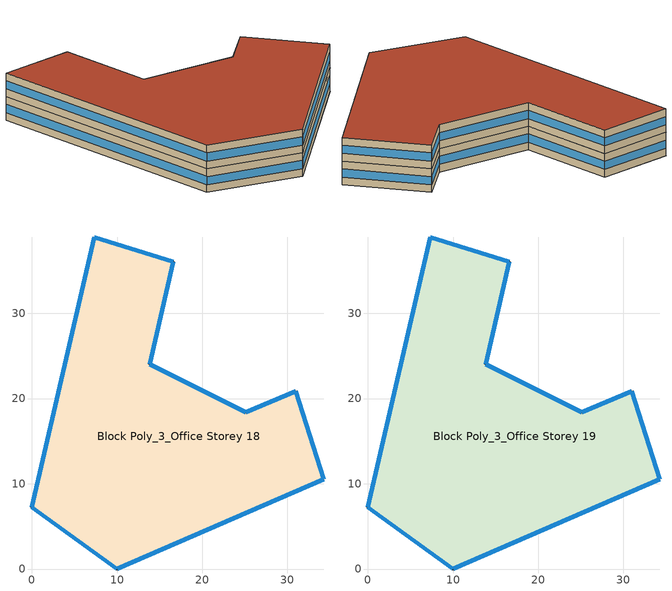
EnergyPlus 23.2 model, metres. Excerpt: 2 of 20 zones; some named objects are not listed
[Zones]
Block Poly_3_Office Storey 18
 floor to Block Poly_3_Office Storey 17 (HSCWZ_Public&Industrial_1995_FloorSlab): 16.6,36.05 13.86,24 25.12,18.41 30.97,20.88 34.25,10.53 10,0 0,7.24 7.3,38.95 z54
 wall outside (HSCWZ_Public&Industrial_1995_ExtWall): 0,7.24 10,0 34.25,10.53 30.97,20.88 25.12,18.41 13.86,24 16.6,36.05 7.3,38.95 0,7.24 z54:57
 window (HSCWZ_Public&Industrial_1995_Win): 0,7.23 9.99,0 / 10.01,0.01 34.24,10.52 / 34.25,10.53 30.97,20.88 / 30.96,20.88 25.12,18.42 / 25.11,18.42 13.87,24 / 13.86,24.01 16.6,36.04 / 16.6,36.05 7.31,38.95 / 7.3,38.94 0,7.25 z54.98:56.02
Block Poly_3_Office Storey 19
 floor to Block Poly_3_Office Storey 18 (HSCWZ_Public&Industrial_1995_FloorSlab): 16.6,36.05 13.86,24 25.12,18.41 30.97,20.88 34.25,10.53 10,0 0,7.24 7.3,38.95 z57
 wall outside (HSCWZ_Public&Industrial_1995_ExtWall): 0,7.24 10,0 34.25,10.53 30.97,20.88 25.12,18.41 13.86,24 16.6,36.05 7.3,38.95 0,7.24 z57:60
 window (HSCWZ_Public&Industrial_1995_Win): 0,7.23 9.99,0 / 10.01,0.01 34.24,10.52 / 34.25,10.53 30.97,20.88 / 30.96,20.88 25.12,18.42 / 25.11,18.42 13.87,24 / 13.86,24.01 16.6,36.04 / 16.6,36.05 7.31,38.95 / 7.3,38.94 0,7.25 z57.98:59.02
 roof outside (HSCWZ_Public&Industrial_1995_Roof): 34.25,10.53 30.97,20.88 25.12,18.41 13.86,24 16.6,36.05 7.3,38.95 0,7.24 10,0 z60
[BUILDING]
shang4hai3shi4_Office_4_10_1995: North Axis=0; Terrain=City; Loads Convergence Tolerance Value=0.04; Temperature Convergence Tolerance Value=0.4; Solar Distribution=FullExterior; Maximum Number of Warmup Days=25; Minimum Number of Warmup Days=1
[MATERIAL] Thermal Absorptance=0.9; Solar Absorptance=0.7; Visible Absorptance=0.7
Name | Roughness | Thickness | Conductivity | Density | Specific Heat
Concrete | MediumRough | 0.1 | 1.7 | 2240 | 900
Brick | MediumRough | 0.1 | 0.72 | 1920 | 840
Tile | Smooth | 0.02 | 1.3 | 2200 | 900
AsphaltFelt | Smooth | 0.01 | 0.2 | 960 | 1000
Insulation 0.011 | Rough | 0.011 | 0.04 | 40 | 1500
Insulation 0.021 | Rough | 0.021 | 0.04 | 40 | 1500
Insulation 0.022 | Rough | 0.022 | 0.04 | 40 | 1500
[WINDOWMATERIAL:SIMPLEGLAZINGSYSTEM]
HSCWZ_Public&Industrial_1995_Win_material: UFactor=4.5; Solar Heat Gain Coefficient=0.6025
[CONSTRUCTION]
HSCWZ_Public&Industrial_1995_FloorSlab: Tile, Concrete, Insulation 0.021, Concrete, Tile
HSCWZ_Public&Industrial_1995_Win: HSCWZ_Public&Industrial_1995_Win_material
HSCWZ_Public&Industrial_1995_Roof: AsphaltFelt, Concrete, Insulation 0.022
HSCWZ_Public&Industrial_1995_ExtWall: Brick, Concrete, Insulation 0.011
[ZONE] Type=1; Multiplier=1; Ceiling Height=autocalculate; Volume=autocalculate; Floor Area=autocalculate; Part of Total Floor Area=Yes
Block Poly_3_Office Storey 18; Block Poly_3_Office Storey 19
[PEOPLE] Number of People Schedule=People_Schedule; Number of People Calculation Method=Area/Person; Floor Area per Person=17; Fraction Radiant=0.3; Sensible Heat Fraction=autocalculate; Activity Level Schedule=CN_GenericActivityLevel; Carbon Dioxide Generation Rate=3.82e-08; Enable ASHRAE 55 Comfort Warnings=No; Mean Radiant Temperature Calculation Type=ZoneAveraged; Clothing Insulation Calculation Method=ClothingInsulationSchedule; Cold Stress Temperature Threshold=15.56; Heat Stress Temperature Threshold=30
Name | Zone or ZoneList or Space or SpaceList
People_Block Poly_3_Office Storey 18 | Block Poly_3_Office Storey 18
People_Block Poly_3_Office Storey 19 | Block Poly_3_Office Storey 19
[LIGHTS] Schedule=Lights_Schedule; Design Level Calculation Method=Watts/Area; Watts per Zone Floor Area=11; Return Air Fraction=0; Fraction Radiant=0; Fraction Visible=0; Fraction Replaceable=1; EndUse Subcategory=General; Return Air Fraction Calculated from Plenum Temperature=No; Return Air Fraction Function of Plenum Temperature Coefficient 1=0; Return Air Fraction Function of Plenum Temperature Coefficient 2=0
Name | Zone or ZoneList or Space or SpaceList
Lights_Block Poly_3_Office Storey 18 | Block Poly_3_Office Storey 18
Lights_Block Poly_3_Office Storey 19 | Block Poly_3_Office Storey 19
[ELECTRICEQUIPMENT] Schedule=ElectricEquipment_Schedule; Design Level Calculation Method=Watts/Area; Watts per Zone Floor Area=10; Fraction Latent=0; Fraction Radiant=0; Fraction Lost=0; EndUse Subcategory=General
Name | Zone or ZoneList or Space or SpaceList
ElectricEquipment_Block Poly_3_Office Storey 18 | Block Poly_3_Office Storey 18
ElectricEquipment_Block Poly_3_Office Storey 19 | Block Poly_3_Office Storey 19
[ZONEINFILTRATION:DESIGNFLOWRATE] Schedule=AirEx_ConditionedTime_Schedule; Design Flow Rate Calculation Method=AirChanges/Hour; Air Changes per Hour=1; Constant Term Coefficient=1; Temperature Term Coefficient=0; Velocity Term Coefficient=0; Velocity Squared Term Coefficient=0
Name | Zone or ZoneList or Space or SpaceList
Infil 19 | Block Poly_3_Office Storey 18
Infil 20 | Block Poly_3_Office Storey 19
[HVACTEMPLATE:ZONE:IDEALLOADSAIRSYSTEM] Template Thermostat=HVACTemp; System Availability Schedule=HVAC_ConditionedTime_Schedule; Maximum Heating Supply Air Temperature=50; Minimum Cooling Supply Air Temperature=13; Maximum Heating Supply Air Humidity Ratio=0.0156; Minimum Cooling Supply Air Humidity Ratio=0.0077; Heating Limit=NoLimit; Cooling Limit=NoLimit; Heating Availability Schedule=Heating_Period_Schedule; Cooling Availability Schedule=Cooling_Period_Schedule; Dehumidification Control Type=ConstantSensibleHeatRatio; Cooling Sensible Heat Ratio=0.7; Dehumidification Setpoint=60; Humidification Control Type=None; Humidification Setpoint=30; Outdoor Air Method=None; Outdoor Air Flow Rate per Person=0.00944; Outdoor Air Flow Rate per Zone Floor Area=0; Outdoor Air Flow Rate per Zone=0; Demand Controlled Ventilation Type=None; Outdoor Air Economizer Type=NoEconomizer; Heat Recovery Type=None; Sensible Heat Recovery Effectiveness=0.7; Latent Heat Recovery Effectiveness=0.65
Block Poly_3_Office Storey 18; Block Poly_3_Office Storey 19
[SCHEDULE:COMPACT]
People_Schedule; Lights_Schedule: Through: 12/31, For: Weekdays, Until: 07:00, 0, Until: 08:00, 0.1, Until: 09:00, 0.5, Until: 12:00, 0.95, Until: 14:00, 0.8, Until: 18:00, 0.95, Until: 20:00, 0.3, Until: 24:00, 0, For: AllOtherDays, Until: 24:00, 0
ElectricEquipment_Schedule: Through: 12/31, For: Weekdays, Until: 07:00, 0, Until: 08:00, 0.1, Until: 09:00, 0.5, Until: 12:00, 0.95, Until: 14:00, 0.5, Until: 18:00, 0.95, Until: 20:00, 0.3, Until: 24:00, 0, For: AllOtherDays, Until: 24:00, 0
Heating_Period_Schedule: Through: 04/15, For: AllDays, Until: 24:00, 1, Through: 11/01, For: AllDays, Until: 24:00, 0, Through: 12/31, For: AllDays, Until: 24:00, 1
Cooling_Period_Schedule: Through: 04/15, For: AllDays, Until: 24:00, 0, Through: 10/31, For: AllDays, Until: 24:00, 1, Through: 12/31, For: AllDays, Until: 24:00, 0
HVAC_ConditionedTime_Schedule: Through: 12/31, For: Weekdays, Until: 08:00, 0, Until: 18:00, 1, Until: 24:00, 0, For: AllOtherDays, Until: 24:00, 0
AirEx_ConditionedTime_Schedule: Through: 12/31, For: Weekdays, Until: 07:00, 0, Until: 20:00, 1.5, Until: 24:00, 0, For: AllOtherDays, Until: 24:00, 0
CN_GenericActivityLevel: Through: 12/31, For: Weekdays, Until: 08:00, 80, Until: 18:00, 120, Until: 24:00, 80, For: AllOtherDays, Until: 24:00, 80
